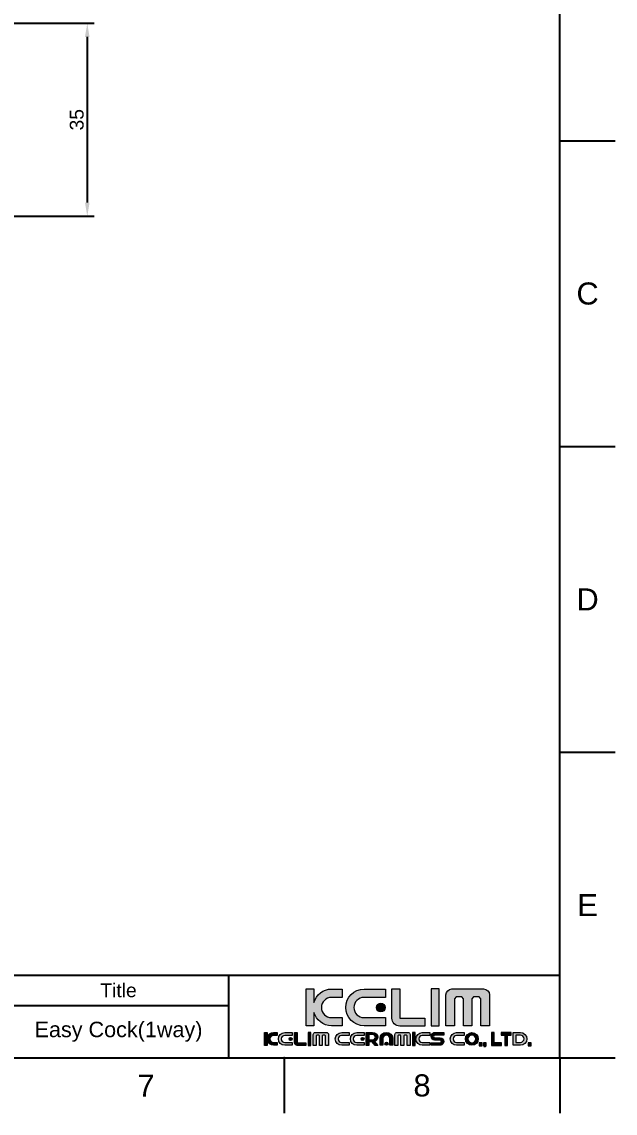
# Model space of a CAD drawing. Header units: millimetres. Extents: x 4599 to 5019, y 370 to 667.
# Drawn here: x 4911.8 to 5019.3, y 369.8 to 567.5 of the extents above; entities that cross this region are included whole.
import ezdxf

# ---------------------------------------------------------------- set-up
doc = ezdxf.new("R2010")
doc.units = ezdxf.units.MM
doc.header["$LTSCALE"] = 0.1
for name, color, linetype in [('DIM', 3, 'Continuous'), ('FORM', 7, 'Continuous'), ('TEXT', 2, 'Continuous')]:
    doc.layers.add(name, color=color, linetype=linetype)
doc.styles.get("Standard").update_dxf_attribs({"font": 'ARIAL.TTF'})
doc.dimstyles.new('ISO-25', dxfattribs={"dimtxt": 2.5, "dimasz": 2.5, "dimexe": 1.25, "dimexo": 0.625, "dimtad": 1, "dimtxsty": 'Standard', "dimcen": 2.5, "dimadec": 0, "dimazin": 0, "dimtfac": 1, "dimtmove": 0, "dimatfit": 3, "dimfxl": 1, "dimarcsym": 0})

# ---------------------------------------------------------------- blocks, each defined once
blk = doc.blocks.new('*D26')
at = {"layer": 'Defpoints', "color": 0}
for p in [(4831.71, 567.28), (4903.22, 532.28), (4923.64, 532.28)]:
    blk.add_point(p, dxfattribs=at)
at = {"layer": 'DIM', "color": 0, "lineweight": -2}
for p, q in [((4832.34, 567.28), (4924.89, 567.28)), ((4923.64, 564.78), (4923.64, 534.78)), ((4903.85, 532.28), (4924.89, 532.28))]:
    blk.add_line(p, q, dxfattribs=at)
at = {"layer": 'DIM', "color": 0}
for points in [[(4923.22, 564.78), (4924.05, 564.78), (4923.64, 567.28)], [(4923.22, 534.78), (4924.05, 534.78), (4923.64, 532.28)]]:
    blk.add_solid(points, dxfattribs=at)
at = {"layer": 'DIM', "color": 0, "insert": (4921.74, 549.78), "char_height": 2.5, "attachment_point": 5, "rotation": 90}
blk.add_mtext('35', dxfattribs=at)

msp = doc.modelspace()

# ---------------------------------------------------------------- hatches: boundary and pattern name
at = {"layer": 'TEXT'}
h = msp.add_hatch(color=2, dxfattribs=at)
h.dxf.hatch_style = 2
edge = h.paths.add_edge_path()
edge.add_spline(control_points=[(4969.824, 387.076), (4969.824, 387.076), (4967.894, 387.076), (4967.894, 387.076), (4966.88, 387.076), (4966.063, 387.894), (4966.063, 388.905), (4966.063, 389.921), (4966.88, 390.739), (4967.894, 390.739), (4967.894, 390.739), (4969.824, 390.739), (4969.824, 390.739), (4969.824, 390.739), (4969.824, 392.252), (4969.824, 392.252), (4969.824, 392.252), (4967.917, 392.252), (4967.917, 392.252), (4966.39, 392.252), (4965.11, 391.23), (4964.719, 389.83), (4964.719, 389.83), (4964.719, 392.3), (4964.719, 392.3), (4964.719, 392.3), (4963.307, 392.3), (4963.307, 392.3), (4963.307, 392.3), (4963.307, 385.562), (4963.307, 385.562), (4963.307, 385.562), (4964.719, 385.562), (4964.719, 385.562), (4964.719, 385.562), (4964.719, 388.034), (4964.719, 388.034), (4965.11, 386.636), (4966.39, 385.609), (4967.917, 385.609), (4967.917, 385.609), (4969.824, 385.609), (4969.824, 385.609), (4969.824, 385.609), (4969.824, 387.076), (4969.824, 387.076)], knot_values=[0, 0, 0, 0, 1, 1, 1, 2, 2, 2, 3, 3, 3, 4, 4, 4, 5, 5, 5, 6, 6, 6, 7, 7, 7, 8, 8, 8, 9, 9, 9, 10, 10, 10, 11, 11, 11, 12, 12, 12, 13, 13, 13, 14, 14, 14, 15, 15, 15, 15], degree=3, periodic=0)
h = msp.add_hatch(color=256, dxfattribs=at)
h.dxf.hatch_style = 2
edge = h.paths.add_edge_path()
edge.add_spline(control_points=[(4973.806, 385.609), (4973.806, 385.609), (4977.647, 385.609), (4977.647, 385.609), (4977.647, 385.609), (4977.647, 387.076), (4977.647, 387.076), (4977.647, 387.076), (4973.782, 387.076), (4973.782, 387.076), (4972.769, 387.076), (4971.952, 387.894), (4971.952, 388.905), (4971.952, 389.921), (4972.769, 390.739), (4973.782, 390.739), (4973.782, 390.739), (4977.647, 390.739), (4977.647, 390.739), (4977.647, 390.739), (4977.647, 392.252), (4977.647, 392.252), (4977.647, 392.252), (4973.806, 392.252), (4973.806, 392.252), (4971.97, 392.252), (4970.485, 390.77), (4970.485, 388.931), (4970.485, 387.097), (4971.97, 385.609), (4973.806, 385.609)], knot_values=[0, 0, 0, 0, 1, 1, 1, 2, 2, 2, 3, 3, 3, 4, 4, 4, 5, 5, 5, 6, 6, 6, 7, 7, 7, 8, 8, 8, 9, 9, 9, 10, 10, 10, 10], degree=3, periodic=0)
h = msp.add_hatch(color=2, dxfattribs=at)
h.dxf.hatch_style = 2
edge = h.paths.add_edge_path()
edge.add_spline(control_points=[(4980.251, 385.558), (4980.251, 385.558), (4984.79, 385.558), (4984.79, 385.558), (4984.79, 385.558), (4984.79, 386.971), (4984.79, 386.971), (4984.79, 386.971), (4980.261, 386.971), (4980.261, 386.971), (4980.261, 386.971), (4980.255, 386.956), (4980.255, 386.956), (4980.255, 386.956), (4980.255, 392.3), (4980.255, 392.3), (4980.255, 392.3), (4978.841, 392.3), (4978.841, 392.3), (4978.841, 392.3), (4978.841, 386.971), (4978.841, 386.971), (4978.841, 386.971), (4978.836, 386.976), (4978.836, 386.976), (4978.836, 386.191), (4979.472, 385.552), (4980.261, 385.552), (4980.261, 385.552), (4980.251, 385.558), (4980.251, 385.558)], knot_values=[0, 0, 0, 0, 1, 1, 1, 2, 2, 2, 3, 3, 3, 4, 4, 4, 5, 5, 5, 6, 6, 6, 7, 7, 7, 8, 8, 8, 9, 9, 9, 10, 10, 10, 10], degree=3, periodic=0)
h = msp.add_hatch(color=2, dxfattribs=at)
h.dxf.hatch_style = 2
h.paths.add_polyline_path([(4987.38, 392.3), (4985.967, 392.3), (4985.967, 385.562), (4987.38, 385.562)])
h = msp.add_hatch(color=2, dxfattribs=at)
h.dxf.hatch_style = 2
edge = h.paths.add_edge_path()
edge.add_spline(control_points=[(4995.454, 392.268), (4995.454, 392.268), (4989.702, 392.268), (4989.702, 392.268), (4989.11, 392.268), (4988.631, 391.792), (4988.631, 391.205), (4988.631, 391.205), (4988.631, 385.573), (4988.631, 385.573), (4988.631, 385.573), (4990.159, 385.573), (4990.159, 385.573), (4990.159, 385.573), (4990.159, 390.507), (4990.159, 390.507), (4990.159, 390.507), (4990.477, 390.828), (4990.477, 390.828), (4990.477, 390.828), (4991.502, 390.828), (4991.502, 390.828), (4991.502, 390.828), (4991.821, 390.507), (4991.821, 390.507), (4991.821, 390.507), (4991.821, 385.573), (4991.821, 385.573), (4991.821, 385.573), (4993.298, 385.573), (4993.298, 385.573), (4993.298, 385.573), (4993.298, 390.507), (4993.298, 390.507), (4993.298, 390.507), (4993.621, 390.828), (4993.621, 390.828), (4993.621, 390.828), (4994.642, 390.828), (4994.642, 390.828), (4994.642, 390.828), (4994.96, 390.507), (4994.96, 390.507), (4994.96, 390.507), (4994.96, 385.573), (4994.96, 385.573), (4994.96, 385.573), (4996.525, 385.573), (4996.525, 385.573), (4996.525, 385.573), (4996.525, 391.205), (4996.525, 391.205), (4996.525, 391.792), (4996.044, 392.268), (4995.454, 392.268)], knot_values=[0, 0, 0, 0, 1, 1, 1, 2, 2, 2, 3, 3, 3, 4, 4, 4, 5, 5, 5, 6, 6, 6, 7, 7, 7, 8, 8, 8, 9, 9, 9, 10, 10, 10, 11, 11, 11, 12, 12, 12, 13, 13, 13, 14, 14, 14, 15, 15, 15, 16, 16, 16, 17, 17, 17, 18, 18, 18, 18], degree=3, periodic=0)
h = msp.add_hatch(color=2, dxfattribs=at)
h.dxf.hatch_style = 2
edge = h.paths.add_edge_path()
edge.add_spline(control_points=[(4976.028, 388.905), (4976.028, 388.465), (4976.384, 388.102), (4976.827, 388.102), (4977.269, 388.102), (4977.628, 388.465), (4977.628, 388.905), (4977.628, 389.35), (4977.269, 389.706), (4976.827, 389.706), (4976.384, 389.706), (4976.028, 389.35), (4976.028, 388.905)], knot_values=[0, 0, 0, 0, 1, 1, 1, 2, 2, 2, 3, 3, 3, 4, 4, 4, 4], degree=3, periodic=0)
h = msp.add_hatch(color=2, dxfattribs=at)
h.dxf.hatch_style = 2
edge = h.paths.add_edge_path()
edge.add_spline(control_points=[(4956.256, 383.531), (4956.256, 383.531), (4956.256, 384.395), (4956.256, 384.395), (4956.256, 384.395), (4955.764, 384.395), (4955.764, 384.395), (4955.764, 384.395), (4955.764, 382.045), (4955.764, 382.045), (4955.764, 382.045), (4956.256, 382.045), (4956.256, 382.045), (4956.256, 382.045), (4956.256, 382.911), (4956.256, 382.911), (4956.392, 382.422), (4956.838, 382.062), (4957.372, 382.062), (4957.372, 382.062), (4958.037, 382.062), (4958.037, 382.062), (4958.037, 382.062), (4958.037, 382.573), (4958.037, 382.573), (4958.037, 382.573), (4957.364, 382.573), (4957.364, 382.573), (4957.01, 382.573), (4956.725, 382.859), (4956.725, 383.211), (4956.725, 383.566), (4957.01, 383.851), (4957.364, 383.851), (4957.364, 383.851), (4958.037, 383.851), (4958.037, 383.851), (4958.037, 383.851), (4958.037, 384.379), (4958.037, 384.379), (4958.037, 384.379), (4957.372, 384.379), (4957.372, 384.379), (4956.838, 384.379), (4956.392, 384.02), (4956.256, 383.531)], knot_values=[0, 0, 0, 0, 1, 1, 1, 2, 2, 2, 3, 3, 3, 4, 4, 4, 5, 5, 5, 6, 6, 6, 7, 7, 7, 8, 8, 8, 9, 9, 9, 10, 10, 10, 11, 11, 11, 12, 12, 12, 13, 13, 13, 14, 14, 14, 15, 15, 15, 15], degree=3, periodic=0)
h = msp.add_hatch(color=2, dxfattribs=at)
h.dxf.hatch_style = 2
edge = h.paths.add_edge_path()
edge.add_spline(control_points=[(4958.267, 383.221), (4958.267, 382.581), (4958.785, 382.062), (4959.426, 382.062), (4959.426, 382.062), (4960.765, 382.062), (4960.765, 382.062), (4960.765, 382.062), (4960.765, 382.573), (4960.765, 382.573), (4960.765, 382.573), (4959.418, 382.573), (4959.418, 382.573), (4959.064, 382.573), (4958.779, 382.859), (4958.779, 383.211), (4958.779, 383.566), (4959.064, 383.851), (4959.418, 383.851), (4959.418, 383.851), (4960.765, 383.851), (4960.765, 383.851), (4960.765, 383.851), (4960.765, 384.379), (4960.765, 384.379), (4960.765, 384.379), (4959.426, 384.379), (4959.426, 384.379), (4958.785, 384.379), (4958.267, 383.862), (4958.267, 383.221)], knot_values=[0, 0, 0, 0, 1, 1, 1, 2, 2, 2, 3, 3, 3, 4, 4, 4, 5, 5, 5, 6, 6, 6, 7, 7, 7, 8, 8, 8, 9, 9, 9, 10, 10, 10, 10], degree=3, periodic=0)
h = msp.add_hatch(color=2, dxfattribs=at)
h.dxf.hatch_style = 2
edge = h.paths.add_edge_path()
edge.add_spline(control_points=[(4961.675, 382.532), (4961.675, 382.532), (4961.675, 384.395), (4961.675, 384.395), (4961.675, 384.395), (4961.182, 384.395), (4961.182, 384.395), (4961.182, 384.395), (4961.182, 382.537), (4961.182, 382.537), (4961.182, 382.537), (4961.18, 382.539), (4961.18, 382.539), (4961.18, 382.265), (4961.402, 382.042), (4961.677, 382.042), (4961.677, 382.042), (4961.673, 382.044), (4961.673, 382.044), (4961.673, 382.044), (4963.257, 382.044), (4963.257, 382.044), (4963.257, 382.044), (4963.257, 382.537), (4963.257, 382.537), (4963.257, 382.537), (4961.677, 382.537), (4961.677, 382.537), (4961.677, 382.537), (4961.675, 382.532), (4961.675, 382.532)], knot_values=[0, 0, 0, 0, 1, 1, 1, 2, 2, 2, 3, 3, 3, 4, 4, 4, 5, 5, 5, 6, 6, 6, 7, 7, 7, 8, 8, 8, 9, 9, 9, 10, 10, 10, 10], degree=3, periodic=0)
h = msp.add_hatch(color=2, dxfattribs=at)
h.dxf.hatch_style = 2
h.paths.add_polyline_path([(4963.667, 382.045), (4964.16, 382.045), (4964.16, 384.395), (4963.667, 384.395)])
h = msp.add_hatch(color=2, dxfattribs=at)
h.dxf.hatch_style = 2
edge = h.paths.add_edge_path()
edge.add_spline(control_points=[(4966.976, 384.384), (4966.976, 384.384), (4964.97, 384.384), (4964.97, 384.384), (4964.763, 384.384), (4964.596, 384.218), (4964.596, 384.014), (4964.596, 384.014), (4964.596, 382.049), (4964.596, 382.049), (4964.596, 382.049), (4965.129, 382.049), (4965.129, 382.049), (4965.129, 382.049), (4965.129, 383.771), (4965.129, 383.771), (4965.129, 383.771), (4965.24, 383.882), (4965.24, 383.882), (4965.24, 383.882), (4965.598, 383.882), (4965.598, 383.882), (4965.598, 383.882), (4965.709, 383.771), (4965.709, 383.771), (4965.709, 383.771), (4965.709, 382.049), (4965.709, 382.049), (4965.709, 382.049), (4966.224, 382.049), (4966.224, 382.049), (4966.224, 382.049), (4966.224, 383.771), (4966.224, 383.771), (4966.224, 383.771), (4966.337, 383.882), (4966.337, 383.882), (4966.337, 383.882), (4966.692, 383.882), (4966.692, 383.882), (4966.692, 383.882), (4966.803, 383.771), (4966.803, 383.771), (4966.803, 383.771), (4966.803, 382.049), (4966.803, 382.049), (4966.803, 382.049), (4967.35, 382.049), (4967.35, 382.049), (4967.35, 382.049), (4967.35, 384.014), (4967.35, 384.014), (4967.35, 384.218), (4967.181, 384.384), (4966.976, 384.384)], knot_values=[0, 0, 0, 0, 1, 1, 1, 2, 2, 2, 3, 3, 3, 4, 4, 4, 5, 5, 5, 6, 6, 6, 7, 7, 7, 8, 8, 8, 9, 9, 9, 10, 10, 10, 11, 11, 11, 12, 12, 12, 13, 13, 13, 14, 14, 14, 15, 15, 15, 16, 16, 16, 17, 17, 17, 18, 18, 18, 18], degree=3, periodic=0)
h = msp.add_hatch(color=2, dxfattribs=at)
h.dxf.hatch_style = 2
edge = h.paths.add_edge_path()
edge.add_spline(control_points=[(4968.581, 383.221), (4968.581, 382.581), (4969.099, 382.062), (4969.74, 382.062), (4969.74, 382.062), (4971.079, 382.062), (4971.079, 382.062), (4971.079, 382.062), (4971.079, 382.573), (4971.079, 382.573), (4971.079, 382.573), (4969.731, 382.573), (4969.731, 382.573), (4969.378, 382.573), (4969.093, 382.859), (4969.093, 383.211), (4969.093, 383.566), (4969.378, 383.851), (4969.731, 383.851), (4969.731, 383.851), (4971.079, 383.851), (4971.079, 383.851), (4971.079, 383.851), (4971.079, 384.379), (4971.079, 384.379), (4971.079, 384.379), (4969.74, 384.379), (4969.74, 384.379), (4969.099, 384.379), (4968.581, 383.862), (4968.581, 383.221)], knot_values=[0, 0, 0, 0, 1, 1, 1, 2, 2, 2, 3, 3, 3, 4, 4, 4, 5, 5, 5, 6, 6, 6, 7, 7, 7, 8, 8, 8, 9, 9, 9, 10, 10, 10, 10], degree=3, periodic=0)
h = msp.add_hatch(color=2, dxfattribs=at)
h.dxf.hatch_style = 2
edge = h.paths.add_edge_path()
edge.add_spline(control_points=[(4971.31, 383.221), (4971.31, 382.581), (4971.827, 382.062), (4972.468, 382.062), (4972.468, 382.062), (4973.807, 382.062), (4973.807, 382.062), (4973.807, 382.062), (4973.807, 382.573), (4973.807, 382.573), (4973.807, 382.573), (4972.459, 382.573), (4972.459, 382.573), (4972.106, 382.573), (4971.821, 382.859), (4971.821, 383.211), (4971.821, 383.566), (4972.106, 383.851), (4972.459, 383.851), (4972.459, 383.851), (4973.807, 383.851), (4973.807, 383.851), (4973.807, 383.851), (4973.807, 384.379), (4973.807, 384.379), (4973.807, 384.379), (4972.468, 384.379), (4972.468, 384.379), (4971.827, 384.379), (4971.31, 383.862), (4971.31, 383.221)], knot_values=[0, 0, 0, 0, 1, 1, 1, 2, 2, 2, 3, 3, 3, 4, 4, 4, 5, 5, 5, 6, 6, 6, 7, 7, 7, 8, 8, 8, 9, 9, 9, 10, 10, 10, 10], degree=3, periodic=0)
h = msp.add_hatch(color=2, dxfattribs=at)
h.dxf.hatch_style = 2
edge = h.paths.add_edge_path()
edge.add_spline(control_points=[(4976.296, 383.53), (4976.296, 384.007), (4975.858, 384.395), (4975.317, 384.395), (4975.317, 384.395), (4974.678, 384.395), (4974.678, 384.395), (4974.678, 384.395), (4974.185, 384.395), (4974.185, 384.395), (4974.185, 384.395), (4974.185, 384.013), (4974.185, 384.013), (4974.185, 384.013), (4974.185, 383.058), (4974.185, 383.058), (4974.185, 383.058), (4974.185, 382.664), (4974.185, 382.664), (4974.185, 382.664), (4974.185, 382.045), (4974.185, 382.045), (4974.185, 382.045), (4974.678, 382.045), (4974.678, 382.045), (4974.678, 382.045), (4974.678, 382.664), (4974.678, 382.664), (4974.678, 382.664), (4975.278, 382.664), (4975.278, 382.664), (4975.278, 382.664), (4975.802, 382.045), (4975.802, 382.045), (4975.802, 382.045), (4976.295, 382.045), (4976.295, 382.045), (4976.295, 382.045), (4975.709, 382.736), (4975.709, 382.736), (4976.055, 382.87), (4976.296, 383.174), (4976.296, 383.53)], knot_values=[0, 0, 0, 0, 1, 1, 1, 2, 2, 2, 3, 3, 3, 4, 4, 4, 5, 5, 5, 6, 6, 6, 7, 7, 7, 8, 8, 8, 9, 9, 9, 10, 10, 10, 11, 11, 11, 12, 12, 12, 13, 13, 13, 14, 14, 14, 14], degree=3, periodic=0)
edge = h.paths.add_edge_path()
edge.add_spline(control_points=[(4975.325, 383.058), (4975.325, 383.058), (4974.678, 383.058), (4974.678, 383.058), (4974.678, 383.058), (4974.678, 384.013), (4974.678, 384.013), (4974.678, 384.013), (4975.325, 384.013), (4975.325, 384.013), (4975.623, 384.013), (4975.864, 383.8), (4975.864, 383.536), (4975.864, 383.272), (4975.623, 383.058), (4975.325, 383.058)], knot_values=[0, 0, 0, 0, 1, 1, 1, 2, 2, 2, 3, 3, 3, 4, 4, 4, 5, 5, 5, 5], degree=3, periodic=0)
h = msp.add_hatch(color=2, dxfattribs=at)
h.dxf.hatch_style = 2
edge = h.paths.add_edge_path()
edge.add_spline(control_points=[(4977.851, 384.379), (4977.212, 384.379), (4976.693, 383.899), (4976.693, 383.305), (4976.693, 383.305), (4976.693, 382.062), (4976.693, 382.062), (4976.693, 382.062), (4977.204, 382.062), (4977.204, 382.062), (4977.204, 382.062), (4977.204, 383.312), (4977.204, 383.312), (4977.204, 383.639), (4977.49, 383.904), (4977.842, 383.904), (4978.197, 383.904), (4978.482, 383.64), (4978.482, 383.312), (4978.482, 383.312), (4978.482, 382.062), (4978.482, 382.062), (4978.482, 382.062), (4979.01, 382.062), (4979.01, 382.062), (4979.01, 382.062), (4979.01, 383.305), (4979.01, 383.305), (4979.01, 383.899), (4978.493, 384.379), (4977.851, 384.379)], knot_values=[0, 0, 0, 0, 1, 1, 1, 2, 2, 2, 3, 3, 3, 4, 4, 4, 5, 5, 5, 6, 6, 6, 7, 7, 7, 8, 8, 8, 9, 9, 9, 10, 10, 10, 10], degree=3, periodic=0)
h = msp.add_hatch(color=2, dxfattribs=at)
h.dxf.hatch_style = 2
edge = h.paths.add_edge_path()
edge.add_spline(control_points=[(4981.75, 384.384), (4981.75, 384.384), (4979.744, 384.384), (4979.744, 384.384), (4979.538, 384.384), (4979.371, 384.218), (4979.371, 384.014), (4979.371, 384.014), (4979.371, 382.049), (4979.371, 382.049), (4979.371, 382.049), (4979.904, 382.049), (4979.904, 382.049), (4979.904, 382.049), (4979.904, 383.771), (4979.904, 383.771), (4979.904, 383.771), (4980.015, 383.882), (4980.015, 383.882), (4980.015, 383.882), (4980.372, 383.882), (4980.372, 383.882), (4980.372, 383.882), (4980.484, 383.771), (4980.484, 383.771), (4980.484, 383.771), (4980.484, 382.049), (4980.484, 382.049), (4980.484, 382.049), (4980.999, 382.049), (4980.999, 382.049), (4980.999, 382.049), (4980.999, 383.771), (4980.999, 383.771), (4980.999, 383.771), (4981.111, 383.882), (4981.111, 383.882), (4981.111, 383.882), (4981.467, 383.882), (4981.467, 383.882), (4981.467, 383.882), (4981.578, 383.771), (4981.578, 383.771), (4981.578, 383.771), (4981.578, 382.049), (4981.578, 382.049), (4981.578, 382.049), (4982.124, 382.049), (4982.124, 382.049), (4982.124, 382.049), (4982.124, 384.014), (4982.124, 384.014), (4982.124, 384.218), (4981.956, 384.384), (4981.75, 384.384)], knot_values=[0, 0, 0, 0, 1, 1, 1, 2, 2, 2, 3, 3, 3, 4, 4, 4, 5, 5, 5, 6, 6, 6, 7, 7, 7, 8, 8, 8, 9, 9, 9, 10, 10, 10, 11, 11, 11, 12, 12, 12, 13, 13, 13, 14, 14, 14, 15, 15, 15, 16, 16, 16, 17, 17, 17, 18, 18, 18, 18], degree=3, periodic=0)
h = msp.add_hatch(color=2, dxfattribs=at)
h.dxf.hatch_style = 2
h.paths.add_polyline_path([(4982.555, 382.045), (4983.048, 382.045), (4983.048, 384.395), (4982.555, 384.395)])
h = msp.add_hatch(color=2, dxfattribs=at)
h.dxf.hatch_style = 2
edge = h.paths.add_edge_path()
edge.add_spline(control_points=[(4983.192, 383.221), (4983.192, 382.581), (4983.71, 382.062), (4984.351, 382.062), (4984.351, 382.062), (4985.69, 382.062), (4985.69, 382.062), (4985.69, 382.062), (4985.69, 382.573), (4985.69, 382.573), (4985.69, 382.573), (4984.342, 382.573), (4984.342, 382.573), (4983.989, 382.573), (4983.704, 382.859), (4983.704, 383.211), (4983.704, 383.566), (4983.989, 383.851), (4984.342, 383.851), (4984.342, 383.851), (4985.69, 383.851), (4985.69, 383.851), (4985.69, 383.851), (4985.69, 384.379), (4985.69, 384.379), (4985.69, 384.379), (4984.351, 384.379), (4984.351, 384.379), (4983.71, 384.379), (4983.192, 383.862), (4983.192, 383.221)], knot_values=[0, 0, 0, 0, 1, 1, 1, 2, 2, 2, 3, 3, 3, 4, 4, 4, 5, 5, 5, 6, 6, 6, 7, 7, 7, 8, 8, 8, 9, 9, 9, 10, 10, 10, 10], degree=3, periodic=0)
h = msp.add_hatch(color=2, dxfattribs=at)
h.dxf.hatch_style = 2
edge = h.paths.add_edge_path()
edge.add_spline(control_points=[(4985.938, 383.663), (4985.938, 382.946), (4986.668, 383.007), (4986.668, 383.007), (4986.668, 383.007), (4986.686, 383.007), (4986.686, 383.007), (4986.686, 383.007), (4987.472, 383.007), (4987.472, 383.007), (4987.472, 383.007), (4987.614, 383.007), (4987.614, 383.007), (4987.614, 383.007), (4987.804, 382.976), (4987.804, 382.792), (4987.804, 382.608), (4987.68, 382.537), (4987.613, 382.537), (4987.613, 382.537), (4985.938, 382.537), (4985.938, 382.537), (4985.938, 382.537), (4985.938, 382.063), (4985.938, 382.063), (4985.938, 382.063), (4987.602, 382.063), (4987.602, 382.063), (4987.602, 382.063), (4988.221, 382.062), (4988.221, 382.779), (4988.221, 383.497), (4987.491, 383.436), (4987.491, 383.436), (4987.491, 383.436), (4987.472, 383.436), (4987.472, 383.436), (4987.472, 383.436), (4986.686, 383.436), (4986.686, 383.436), (4986.686, 383.436), (4986.545, 383.436), (4986.545, 383.436), (4986.545, 383.436), (4986.354, 383.466), (4986.354, 383.65), (4986.354, 383.834), (4986.478, 383.904), (4986.545, 383.904), (4986.545, 383.904), (4988.221, 383.904), (4988.221, 383.904), (4988.221, 383.904), (4988.221, 384.379), (4988.221, 384.379), (4988.221, 384.379), (4986.556, 384.379), (4986.556, 384.379), (4986.556, 384.379), (4985.938, 384.38), (4985.938, 383.663)], knot_values=[0, 0, 0, 0, 1, 1, 1, 2, 2, 2, 3, 3, 3, 4, 4, 4, 5, 5, 5, 6, 6, 6, 7, 7, 7, 8, 8, 8, 9, 9, 9, 10, 10, 10, 11, 11, 11, 12, 12, 12, 13, 13, 13, 14, 14, 14, 15, 15, 15, 16, 16, 16, 17, 17, 17, 18, 18, 18, 19, 19, 19, 20, 20, 20, 20], degree=3, periodic=0)
h = msp.add_hatch(color=2, dxfattribs=at)
h.dxf.hatch_style = 2
edge = h.paths.add_edge_path()
edge.add_spline(control_points=[(4989.413, 383.221), (4989.413, 382.581), (4989.931, 382.062), (4990.571, 382.062), (4990.571, 382.062), (4991.911, 382.062), (4991.911, 382.062), (4991.911, 382.062), (4991.911, 382.573), (4991.911, 382.573), (4991.911, 382.573), (4990.563, 382.573), (4990.563, 382.573), (4990.21, 382.573), (4989.924, 382.859), (4989.924, 383.211), (4989.924, 383.566), (4990.21, 383.851), (4990.563, 383.851), (4990.563, 383.851), (4991.911, 383.851), (4991.911, 383.851), (4991.911, 383.851), (4991.911, 384.379), (4991.911, 384.379), (4991.911, 384.379), (4990.571, 384.379), (4990.571, 384.379), (4989.931, 384.379), (4989.413, 383.862), (4989.413, 383.221)], knot_values=[0, 0, 0, 0, 1, 1, 1, 2, 2, 2, 3, 3, 3, 4, 4, 4, 5, 5, 5, 6, 6, 6, 7, 7, 7, 8, 8, 8, 9, 9, 9, 10, 10, 10, 10], degree=3, periodic=0)
h = msp.add_hatch(color=2, dxfattribs=at)
h.dxf.hatch_style = 2
edge = h.paths.add_edge_path()
edge.add_spline(control_points=[(4993.325, 384.379), (4992.685, 384.379), (4992.166, 383.861), (4992.166, 383.221), (4992.166, 382.581), (4992.685, 382.063), (4993.325, 382.063), (4993.964, 382.063), (4994.483, 382.581), (4994.483, 383.221), (4994.483, 383.861), (4993.964, 384.379), (4993.325, 384.379)], knot_values=[0, 0, 0, 0, 1, 1, 1, 2, 2, 2, 3, 3, 3, 4, 4, 4, 4], degree=3, periodic=0)
edge = h.paths.add_edge_path()
edge.add_spline(control_points=[(4993.325, 382.513), (4992.934, 382.513), (4992.617, 382.83), (4992.617, 383.221), (4992.617, 383.613), (4992.934, 383.929), (4993.325, 383.929), (4993.716, 383.929), (4994.033, 383.613), (4994.033, 383.221), (4994.033, 382.83), (4993.716, 382.513), (4993.325, 382.513)], knot_values=[0, 0, 0, 0, 1, 1, 1, 2, 2, 2, 3, 3, 3, 4, 4, 4, 4], degree=3, periodic=0)
h = msp.add_hatch(color=2, dxfattribs=at)
h.dxf.hatch_style = 2
h.paths.add_polyline_path([(4997.372, 384.395), (4996.879, 384.395), (4996.879, 382.538), (4996.879, 382.045), (4997.372, 382.045), (4998.697, 382.045), (4998.697, 382.538), (4997.372, 382.538)])
h = msp.add_hatch(color=2, dxfattribs=at)
h.dxf.hatch_style = 2
h.paths.add_polyline_path([(4999.318, 384.395), (4998.656, 384.395), (4998.656, 383.902), (4999.318, 383.902), (4999.318, 382.045), (4999.811, 382.045), (4999.811, 383.902), (5000.474, 383.902), (5000.474, 384.395), (4999.811, 384.395)])
h = msp.add_hatch(color=2, dxfattribs=at)
h.dxf.hatch_style = 2
edge = h.paths.add_edge_path()
edge.add_spline(control_points=[(5002.13, 384.387), (5002.13, 384.387), (5000.79, 384.387), (5000.79, 384.387), (5000.79, 384.387), (5000.79, 382.07), (5000.79, 382.07), (5000.79, 382.07), (5002.13, 382.07), (5002.13, 382.07), (5002.77, 382.07), (5003.288, 382.588), (5003.288, 383.229), (5003.288, 383.868), (5002.77, 384.387), (5002.13, 384.387)], knot_values=[0, 0, 0, 0, 1, 1, 1, 2, 2, 2, 3, 3, 3, 4, 4, 4, 5, 5, 5, 5], degree=3, periodic=0)
edge = h.paths.add_edge_path()
edge.add_spline(control_points=[(5002.138, 382.599), (5002.138, 382.599), (5001.283, 382.599), (5001.283, 382.599), (5001.283, 382.599), (5001.283, 383.875), (5001.283, 383.875), (5001.283, 383.875), (5002.138, 383.875), (5002.138, 383.875), (5002.492, 383.875), (5002.776, 383.591), (5002.776, 383.238), (5002.776, 382.884), (5002.492, 382.599), (5002.138, 382.599)], knot_values=[0, 0, 0, 0, 1, 1, 1, 2, 2, 2, 3, 3, 3, 4, 4, 4, 5, 5, 5, 5], degree=3, periodic=0)
h = msp.add_hatch(color=2, dxfattribs=at)
h.dxf.hatch_style = 2
edge = h.paths.add_edge_path()
edge.add_spline(control_points=[(4960.201, 383.211), (4960.201, 383.058), (4960.325, 382.932), (4960.479, 382.932), (4960.634, 382.932), (4960.759, 383.058), (4960.759, 383.211), (4960.759, 383.366), (4960.634, 383.491), (4960.479, 383.491), (4960.325, 383.491), (4960.201, 383.366), (4960.201, 383.211)], knot_values=[0, 0, 0, 0, 1, 1, 1, 2, 2, 2, 3, 3, 3, 4, 4, 4, 4], degree=3, periodic=0)
h = msp.add_hatch(color=2, dxfattribs=at)
h.dxf.hatch_style = 2
edge = h.paths.add_edge_path()
edge.add_spline(control_points=[(4973.243, 383.211), (4973.243, 383.058), (4973.367, 382.932), (4973.521, 382.932), (4973.675, 382.932), (4973.801, 383.058), (4973.801, 383.211), (4973.801, 383.366), (4973.675, 383.491), (4973.521, 383.491), (4973.367, 383.491), (4973.243, 383.366), (4973.243, 383.211)], knot_values=[0, 0, 0, 0, 1, 1, 1, 2, 2, 2, 3, 3, 3, 4, 4, 4, 4], degree=3, periodic=0)
h = msp.add_hatch(color=2, dxfattribs=at)
h.dxf.hatch_style = 2
edge = h.paths.add_edge_path()
edge.add_spline(control_points=[(4977.86, 382.638), (4977.705, 382.638), (4977.581, 382.514), (4977.581, 382.359), (4977.581, 382.206), (4977.705, 382.079), (4977.86, 382.079), (4978.014, 382.079), (4978.139, 382.206), (4978.139, 382.359), (4978.139, 382.514), (4978.014, 382.638), (4977.86, 382.638)], knot_values=[0, 0, 0, 0, 1, 1, 1, 2, 2, 2, 3, 3, 3, 4, 4, 4, 4], degree=3, periodic=0)
h = msp.add_hatch(color=2, dxfattribs=at)
h.dxf.hatch_style = 2
h.paths.add_polyline_path([(4994.675, 381.972), (4995.187, 381.972), (4995.187, 382.484), (4994.675, 382.484)])
h = msp.add_hatch(color=2, dxfattribs=at)
h.dxf.hatch_style = 2
h.paths.add_polyline_path([(4995.422, 381.972), (4995.627, 381.972), (4995.483, 381.849), (4995.79, 381.849), (4995.934, 381.972), (4995.934, 382.484), (4995.422, 382.484)])
h = msp.add_hatch(color=2, dxfattribs=at)
h.dxf.hatch_style = 2
h.paths.add_polyline_path([(5003.556, 381.972), (5004.068, 381.972), (5004.068, 382.484), (5003.556, 382.484)])

# ---------------------------------------------------------------- linework, layer by layer
for p, q in [((5009.294, 379.764), (5009.294, 656.764)), ((5009.294, 545.964), (5019.294, 545.964)), ((5009.294, 490.564), (5019.294, 490.564)), ((5009.294, 435.164), (5019.294, 435.164)), ((4609.294, 379.764), (5009.294, 379.764)), ((4959.294, 379.764), (4959.294, 369.764)), ((5009.294, 379.764), (5019.294, 379.764)), ((5009.294, 379.764), (5009.294, 369.764))]:
    msp.add_line(p, q)
msp.add_point((4959.294, 379.764))
at = {"layer": 'FORM'}
for p, q in [((4722.294, 394.764), (5009.294, 394.764)), ((4949.294, 379.764), (4949.294, 394.764)), ((4769.294, 389.264), (4949.294, 389.264))]:
    msp.add_line(p, q, dxfattribs=at)
at = {"layer": 'TEXT', "lineweight": 0}
for points in [[(4987.38, 392.3), (4985.967, 392.3), (4985.967, 385.562), (4987.38, 385.562), (4987.38, 392.3)], [(4963.667, 382.045), (4964.16, 382.045), (4964.16, 384.395), (4963.667, 384.395), (4963.667, 382.045)], [(4982.555, 382.045), (4983.048, 382.045), (4983.048, 384.395), (4982.555, 384.395), (4982.555, 382.045)], [(4997.372, 384.395), (4996.879, 384.395), (4996.879, 382.538), (4996.879, 382.045), (4997.372, 382.045), (4998.697, 382.045), (4998.697, 382.538), (4997.372, 382.538), (4997.372, 384.395)], [(4999.318, 384.395), (4998.656, 384.395), (4998.656, 383.902), (4999.318, 383.902), (4999.318, 382.045), (4999.811, 382.045), (4999.811, 383.902), (5000.474, 383.902), (5000.474, 384.395), (4999.811, 384.395), (4999.318, 384.395)], [(4994.675, 381.972), (4995.187, 381.972), (4995.187, 382.484), (4994.675, 382.484), (4994.675, 381.972)], [(4995.422, 381.972), (4995.627, 381.972), (4995.483, 381.849), (4995.79, 381.849), (4995.934, 381.972), (4995.934, 382.484), (4995.422, 382.484), (4995.422, 381.972)], [(5003.556, 381.972), (5004.068, 381.972), (5004.068, 382.484), (5003.556, 382.484), (5003.556, 381.972)]]:
    msp.add_lwpolyline(points, dxfattribs=at)
for points, knots in [([(4969.824, 387.076), (4969.824, 387.076), (4967.894, 387.076), (4967.894, 387.076), (4966.88, 387.076), (4966.063, 387.894), (4966.063, 388.905), (4966.063, 389.921), (4966.88, 390.739), (4967.894, 390.739), (4967.894, 390.739), (4969.824, 390.739), (4969.824, 390.739), (4969.824, 390.739), (4969.824, 392.252), (4969.824, 392.252), (4969.824, 392.252), (4967.917, 392.252), (4967.917, 392.252), (4966.39, 392.252), (4965.11, 391.23), (4964.719, 389.83), (4964.719, 389.83), (4964.719, 392.3), (4964.719, 392.3), (4964.719, 392.3), (4963.307, 392.3), (4963.307, 392.3), (4963.307, 392.3), (4963.307, 385.562), (4963.307, 385.562), (4963.307, 385.562), (4964.719, 385.562), (4964.719, 385.562), (4964.719, 385.562), (4964.719, 388.034), (4964.719, 388.034), (4965.11, 386.636), (4966.39, 385.609), (4967.917, 385.609), (4967.917, 385.609), (4969.824, 385.609), (4969.824, 385.609), (4969.824, 385.609), (4969.824, 387.076), (4969.824, 387.076)], [0, 0, 0, 0, 1, 1, 1, 2, 2, 2, 3, 3, 3, 4, 4, 4, 5, 5, 5, 6, 6, 6, 7, 7, 7, 8, 8, 8, 9, 9, 9, 10, 10, 10, 11, 11, 11, 12, 12, 12, 13, 13, 13, 14, 14, 14, 15, 15, 15, 15]), ([(4973.806, 385.609), (4973.806, 385.609), (4977.647, 385.609), (4977.647, 385.609), (4977.647, 385.609), (4977.647, 387.076), (4977.647, 387.076), (4977.647, 387.076), (4973.782, 387.076), (4973.782, 387.076), (4972.769, 387.076), (4971.952, 387.894), (4971.952, 388.905), (4971.952, 389.921), (4972.769, 390.739), (4973.782, 390.739), (4973.782, 390.739), (4977.647, 390.739), (4977.647, 390.739), (4977.647, 390.739), (4977.647, 392.252), (4977.647, 392.252), (4977.647, 392.252), (4973.806, 392.252), (4973.806, 392.252), (4971.97, 392.252), (4970.485, 390.77), (4970.485, 388.931), (4970.485, 387.097), (4971.97, 385.609), (4973.806, 385.609)], [0, 0, 0, 0, 1, 1, 1, 2, 2, 2, 3, 3, 3, 4, 4, 4, 5, 5, 5, 6, 6, 6, 7, 7, 7, 8, 8, 8, 9, 9, 9, 10, 10, 10, 10]), ([(4980.251, 385.558), (4980.251, 385.558), (4984.79, 385.558), (4984.79, 385.558), (4984.79, 385.558), (4984.79, 386.971), (4984.79, 386.971), (4984.79, 386.971), (4980.261, 386.971), (4980.261, 386.971), (4980.261, 386.971), (4980.255, 386.956), (4980.255, 386.956), (4980.255, 386.956), (4980.255, 392.3), (4980.255, 392.3), (4980.255, 392.3), (4978.841, 392.3), (4978.841, 392.3), (4978.841, 392.3), (4978.841, 386.971), (4978.841, 386.971), (4978.841, 386.971), (4978.836, 386.976), (4978.836, 386.976), (4978.836, 386.191), (4979.472, 385.552), (4980.261, 385.552), (4980.261, 385.552), (4980.251, 385.558), (4980.251, 385.558)], [0, 0, 0, 0, 1, 1, 1, 2, 2, 2, 3, 3, 3, 4, 4, 4, 5, 5, 5, 6, 6, 6, 7, 7, 7, 8, 8, 8, 9, 9, 9, 10, 10, 10, 10]), ([(4995.454, 392.268), (4995.454, 392.268), (4989.702, 392.268), (4989.702, 392.268), (4989.11, 392.268), (4988.631, 391.792), (4988.631, 391.205), (4988.631, 391.205), (4988.631, 385.573), (4988.631, 385.573), (4988.631, 385.573), (4990.159, 385.573), (4990.159, 385.573), (4990.159, 385.573), (4990.159, 390.507), (4990.159, 390.507), (4990.159, 390.507), (4990.477, 390.828), (4990.477, 390.828), (4990.477, 390.828), (4991.502, 390.828), (4991.502, 390.828), (4991.502, 390.828), (4991.821, 390.507), (4991.821, 390.507), (4991.821, 390.507), (4991.821, 385.573), (4991.821, 385.573), (4991.821, 385.573), (4993.298, 385.573), (4993.298, 385.573), (4993.298, 385.573), (4993.298, 390.507), (4993.298, 390.507), (4993.298, 390.507), (4993.621, 390.828), (4993.621, 390.828), (4993.621, 390.828), (4994.642, 390.828), (4994.642, 390.828), (4994.642, 390.828), (4994.96, 390.507), (4994.96, 390.507), (4994.96, 390.507), (4994.96, 385.573), (4994.96, 385.573), (4994.96, 385.573), (4996.525, 385.573), (4996.525, 385.573), (4996.525, 385.573), (4996.525, 391.205), (4996.525, 391.205), (4996.525, 391.792), (4996.044, 392.268), (4995.454, 392.268)], [0, 0, 0, 0, 1, 1, 1, 2, 2, 2, 3, 3, 3, 4, 4, 4, 5, 5, 5, 6, 6, 6, 7, 7, 7, 8, 8, 8, 9, 9, 9, 10, 10, 10, 11, 11, 11, 12, 12, 12, 13, 13, 13, 14, 14, 14, 15, 15, 15, 16, 16, 16, 17, 17, 17, 18, 18, 18, 18]), ([(4976.028, 388.905), (4976.028, 388.465), (4976.384, 388.102), (4976.827, 388.102), (4977.269, 388.102), (4977.628, 388.465), (4977.628, 388.905), (4977.628, 389.35), (4977.269, 389.706), (4976.827, 389.706), (4976.384, 389.706), (4976.028, 389.35), (4976.028, 388.905)], [0, 0, 0, 0, 1, 1, 1, 2, 2, 2, 3, 3, 3, 4, 4, 4, 4]), ([(4956.256, 383.531), (4956.256, 383.531), (4956.256, 384.395), (4956.256, 384.395), (4956.256, 384.395), (4955.764, 384.395), (4955.764, 384.395), (4955.764, 384.395), (4955.764, 382.045), (4955.764, 382.045), (4955.764, 382.045), (4956.256, 382.045), (4956.256, 382.045), (4956.256, 382.045), (4956.256, 382.911), (4956.256, 382.911), (4956.392, 382.422), (4956.838, 382.062), (4957.372, 382.062), (4957.372, 382.062), (4958.037, 382.062), (4958.037, 382.062), (4958.037, 382.062), (4958.037, 382.573), (4958.037, 382.573), (4958.037, 382.573), (4957.364, 382.573), (4957.364, 382.573), (4957.01, 382.573), (4956.725, 382.859), (4956.725, 383.211), (4956.725, 383.566), (4957.01, 383.851), (4957.364, 383.851), (4957.364, 383.851), (4958.037, 383.851), (4958.037, 383.851), (4958.037, 383.851), (4958.037, 384.379), (4958.037, 384.379), (4958.037, 384.379), (4957.372, 384.379), (4957.372, 384.379), (4956.838, 384.379), (4956.392, 384.02), (4956.256, 383.531)], [0, 0, 0, 0, 1, 1, 1, 2, 2, 2, 3, 3, 3, 4, 4, 4, 5, 5, 5, 6, 6, 6, 7, 7, 7, 8, 8, 8, 9, 9, 9, 10, 10, 10, 11, 11, 11, 12, 12, 12, 13, 13, 13, 14, 14, 14, 15, 15, 15, 15]), ([(4958.267, 383.221), (4958.267, 382.581), (4958.785, 382.062), (4959.426, 382.062), (4959.426, 382.062), (4960.765, 382.062), (4960.765, 382.062), (4960.765, 382.062), (4960.765, 382.573), (4960.765, 382.573), (4960.765, 382.573), (4959.418, 382.573), (4959.418, 382.573), (4959.064, 382.573), (4958.779, 382.859), (4958.779, 383.211), (4958.779, 383.566), (4959.064, 383.851), (4959.418, 383.851), (4959.418, 383.851), (4960.765, 383.851), (4960.765, 383.851), (4960.765, 383.851), (4960.765, 384.379), (4960.765, 384.379), (4960.765, 384.379), (4959.426, 384.379), (4959.426, 384.379), (4958.785, 384.379), (4958.267, 383.862), (4958.267, 383.221)], [0, 0, 0, 0, 1, 1, 1, 2, 2, 2, 3, 3, 3, 4, 4, 4, 5, 5, 5, 6, 6, 6, 7, 7, 7, 8, 8, 8, 9, 9, 9, 10, 10, 10, 10]), ([(4961.675, 382.532), (4961.675, 382.532), (4961.675, 384.395), (4961.675, 384.395), (4961.675, 384.395), (4961.182, 384.395), (4961.182, 384.395), (4961.182, 384.395), (4961.182, 382.537), (4961.182, 382.537), (4961.182, 382.537), (4961.18, 382.539), (4961.18, 382.539), (4961.18, 382.265), (4961.402, 382.042), (4961.677, 382.042), (4961.677, 382.042), (4961.673, 382.044), (4961.673, 382.044), (4961.673, 382.044), (4963.257, 382.044), (4963.257, 382.044), (4963.257, 382.044), (4963.257, 382.537), (4963.257, 382.537), (4963.257, 382.537), (4961.677, 382.537), (4961.677, 382.537), (4961.677, 382.537), (4961.675, 382.532), (4961.675, 382.532)], [0, 0, 0, 0, 1, 1, 1, 2, 2, 2, 3, 3, 3, 4, 4, 4, 5, 5, 5, 6, 6, 6, 7, 7, 7, 8, 8, 8, 9, 9, 9, 10, 10, 10, 10]), ([(4966.976, 384.384), (4966.976, 384.384), (4964.97, 384.384), (4964.97, 384.384), (4964.763, 384.384), (4964.596, 384.218), (4964.596, 384.014), (4964.596, 384.014), (4964.596, 382.049), (4964.596, 382.049), (4964.596, 382.049), (4965.129, 382.049), (4965.129, 382.049), (4965.129, 382.049), (4965.129, 383.771), (4965.129, 383.771), (4965.129, 383.771), (4965.24, 383.882), (4965.24, 383.882), (4965.24, 383.882), (4965.598, 383.882), (4965.598, 383.882), (4965.598, 383.882), (4965.709, 383.771), (4965.709, 383.771), (4965.709, 383.771), (4965.709, 382.049), (4965.709, 382.049), (4965.709, 382.049), (4966.224, 382.049), (4966.224, 382.049), (4966.224, 382.049), (4966.224, 383.771), (4966.224, 383.771), (4966.224, 383.771), (4966.337, 383.882), (4966.337, 383.882), (4966.337, 383.882), (4966.692, 383.882), (4966.692, 383.882), (4966.692, 383.882), (4966.803, 383.771), (4966.803, 383.771), (4966.803, 383.771), (4966.803, 382.049), (4966.803, 382.049), (4966.803, 382.049), (4967.35, 382.049), (4967.35, 382.049), (4967.35, 382.049), (4967.35, 384.014), (4967.35, 384.014), (4967.35, 384.218), (4967.181, 384.384), (4966.976, 384.384)], [0, 0, 0, 0, 1, 1, 1, 2, 2, 2, 3, 3, 3, 4, 4, 4, 5, 5, 5, 6, 6, 6, 7, 7, 7, 8, 8, 8, 9, 9, 9, 10, 10, 10, 11, 11, 11, 12, 12, 12, 13, 13, 13, 14, 14, 14, 15, 15, 15, 16, 16, 16, 17, 17, 17, 18, 18, 18, 18]), ([(4968.581, 383.221), (4968.581, 382.581), (4969.099, 382.062), (4969.74, 382.062), (4969.74, 382.062), (4971.079, 382.062), (4971.079, 382.062), (4971.079, 382.062), (4971.079, 382.573), (4971.079, 382.573), (4971.079, 382.573), (4969.731, 382.573), (4969.731, 382.573), (4969.378, 382.573), (4969.093, 382.859), (4969.093, 383.211), (4969.093, 383.566), (4969.378, 383.851), (4969.731, 383.851), (4969.731, 383.851), (4971.079, 383.851), (4971.079, 383.851), (4971.079, 383.851), (4971.079, 384.379), (4971.079, 384.379), (4971.079, 384.379), (4969.74, 384.379), (4969.74, 384.379), (4969.099, 384.379), (4968.581, 383.862), (4968.581, 383.221)], [0, 0, 0, 0, 1, 1, 1, 2, 2, 2, 3, 3, 3, 4, 4, 4, 5, 5, 5, 6, 6, 6, 7, 7, 7, 8, 8, 8, 9, 9, 9, 10, 10, 10, 10]), ([(4971.31, 383.221), (4971.31, 382.581), (4971.827, 382.062), (4972.468, 382.062), (4972.468, 382.062), (4973.807, 382.062), (4973.807, 382.062), (4973.807, 382.062), (4973.807, 382.573), (4973.807, 382.573), (4973.807, 382.573), (4972.459, 382.573), (4972.459, 382.573), (4972.106, 382.573), (4971.821, 382.859), (4971.821, 383.211), (4971.821, 383.566), (4972.106, 383.851), (4972.459, 383.851), (4972.459, 383.851), (4973.807, 383.851), (4973.807, 383.851), (4973.807, 383.851), (4973.807, 384.379), (4973.807, 384.379), (4973.807, 384.379), (4972.468, 384.379), (4972.468, 384.379), (4971.827, 384.379), (4971.31, 383.862), (4971.31, 383.221)], [0, 0, 0, 0, 1, 1, 1, 2, 2, 2, 3, 3, 3, 4, 4, 4, 5, 5, 5, 6, 6, 6, 7, 7, 7, 8, 8, 8, 9, 9, 9, 10, 10, 10, 10]), ([(4976.296, 383.53), (4976.296, 384.007), (4975.858, 384.395), (4975.317, 384.395), (4975.317, 384.395), (4974.678, 384.395), (4974.678, 384.395), (4974.678, 384.395), (4974.185, 384.395), (4974.185, 384.395), (4974.185, 384.395), (4974.185, 384.013), (4974.185, 384.013), (4974.185, 384.013), (4974.185, 383.058), (4974.185, 383.058), (4974.185, 383.058), (4974.185, 382.664), (4974.185, 382.664), (4974.185, 382.664), (4974.185, 382.045), (4974.185, 382.045), (4974.185, 382.045), (4974.678, 382.045), (4974.678, 382.045), (4974.678, 382.045), (4974.678, 382.664), (4974.678, 382.664), (4974.678, 382.664), (4975.278, 382.664), (4975.278, 382.664), (4975.278, 382.664), (4975.802, 382.045), (4975.802, 382.045), (4975.802, 382.045), (4976.295, 382.045), (4976.295, 382.045), (4976.295, 382.045), (4975.709, 382.736), (4975.709, 382.736), (4976.055, 382.87), (4976.296, 383.174), (4976.296, 383.53)], [0, 0, 0, 0, 1, 1, 1, 2, 2, 2, 3, 3, 3, 4, 4, 4, 5, 5, 5, 6, 6, 6, 7, 7, 7, 8, 8, 8, 9, 9, 9, 10, 10, 10, 11, 11, 11, 12, 12, 12, 13, 13, 13, 14, 14, 14, 14]), ([(4975.325, 383.058), (4975.325, 383.058), (4974.678, 383.058), (4974.678, 383.058), (4974.678, 383.058), (4974.678, 384.013), (4974.678, 384.013), (4974.678, 384.013), (4975.325, 384.013), (4975.325, 384.013), (4975.623, 384.013), (4975.864, 383.8), (4975.864, 383.536), (4975.864, 383.272), (4975.623, 383.058), (4975.325, 383.058)], [0, 0, 0, 0, 1, 1, 1, 2, 2, 2, 3, 3, 3, 4, 4, 4, 5, 5, 5, 5]), ([(4977.851, 384.379), (4977.212, 384.379), (4976.693, 383.899), (4976.693, 383.305), (4976.693, 383.305), (4976.693, 382.062), (4976.693, 382.062), (4976.693, 382.062), (4977.204, 382.062), (4977.204, 382.062), (4977.204, 382.062), (4977.204, 383.312), (4977.204, 383.312), (4977.204, 383.639), (4977.49, 383.904), (4977.842, 383.904), (4978.197, 383.904), (4978.482, 383.64), (4978.482, 383.312), (4978.482, 383.312), (4978.482, 382.062), (4978.482, 382.062), (4978.482, 382.062), (4979.01, 382.062), (4979.01, 382.062), (4979.01, 382.062), (4979.01, 383.305), (4979.01, 383.305), (4979.01, 383.899), (4978.493, 384.379), (4977.851, 384.379)], [0, 0, 0, 0, 1, 1, 1, 2, 2, 2, 3, 3, 3, 4, 4, 4, 5, 5, 5, 6, 6, 6, 7, 7, 7, 8, 8, 8, 9, 9, 9, 10, 10, 10, 10]), ([(4981.75, 384.384), (4981.75, 384.384), (4979.744, 384.384), (4979.744, 384.384), (4979.538, 384.384), (4979.371, 384.218), (4979.371, 384.014), (4979.371, 384.014), (4979.371, 382.049), (4979.371, 382.049), (4979.371, 382.049), (4979.904, 382.049), (4979.904, 382.049), (4979.904, 382.049), (4979.904, 383.771), (4979.904, 383.771), (4979.904, 383.771), (4980.015, 383.882), (4980.015, 383.882), (4980.015, 383.882), (4980.372, 383.882), (4980.372, 383.882), (4980.372, 383.882), (4980.484, 383.771), (4980.484, 383.771), (4980.484, 383.771), (4980.484, 382.049), (4980.484, 382.049), (4980.484, 382.049), (4980.999, 382.049), (4980.999, 382.049), (4980.999, 382.049), (4980.999, 383.771), (4980.999, 383.771), (4980.999, 383.771), (4981.111, 383.882), (4981.111, 383.882), (4981.111, 383.882), (4981.467, 383.882), (4981.467, 383.882), (4981.467, 383.882), (4981.578, 383.771), (4981.578, 383.771), (4981.578, 383.771), (4981.578, 382.049), (4981.578, 382.049), (4981.578, 382.049), (4982.124, 382.049), (4982.124, 382.049), (4982.124, 382.049), (4982.124, 384.014), (4982.124, 384.014), (4982.124, 384.218), (4981.956, 384.384), (4981.75, 384.384)], [0, 0, 0, 0, 1, 1, 1, 2, 2, 2, 3, 3, 3, 4, 4, 4, 5, 5, 5, 6, 6, 6, 7, 7, 7, 8, 8, 8, 9, 9, 9, 10, 10, 10, 11, 11, 11, 12, 12, 12, 13, 13, 13, 14, 14, 14, 15, 15, 15, 16, 16, 16, 17, 17, 17, 18, 18, 18, 18]), ([(4983.192, 383.221), (4983.192, 382.581), (4983.71, 382.062), (4984.351, 382.062), (4984.351, 382.062), (4985.69, 382.062), (4985.69, 382.062), (4985.69, 382.062), (4985.69, 382.573), (4985.69, 382.573), (4985.69, 382.573), (4984.342, 382.573), (4984.342, 382.573), (4983.989, 382.573), (4983.704, 382.859), (4983.704, 383.211), (4983.704, 383.566), (4983.989, 383.851), (4984.342, 383.851), (4984.342, 383.851), (4985.69, 383.851), (4985.69, 383.851), (4985.69, 383.851), (4985.69, 384.379), (4985.69, 384.379), (4985.69, 384.379), (4984.351, 384.379), (4984.351, 384.379), (4983.71, 384.379), (4983.192, 383.862), (4983.192, 383.221)], [0, 0, 0, 0, 1, 1, 1, 2, 2, 2, 3, 3, 3, 4, 4, 4, 5, 5, 5, 6, 6, 6, 7, 7, 7, 8, 8, 8, 9, 9, 9, 10, 10, 10, 10]), ([(4985.938, 383.663), (4985.938, 382.946), (4986.668, 383.007), (4986.668, 383.007), (4986.668, 383.007), (4986.686, 383.007), (4986.686, 383.007), (4986.686, 383.007), (4987.472, 383.007), (4987.472, 383.007), (4987.472, 383.007), (4987.614, 383.007), (4987.614, 383.007), (4987.614, 383.007), (4987.804, 382.976), (4987.804, 382.792), (4987.804, 382.608), (4987.68, 382.537), (4987.613, 382.537), (4987.613, 382.537), (4985.938, 382.537), (4985.938, 382.537), (4985.938, 382.537), (4985.938, 382.063), (4985.938, 382.063), (4985.938, 382.063), (4987.602, 382.063), (4987.602, 382.063), (4987.602, 382.063), (4988.221, 382.062), (4988.221, 382.779), (4988.221, 383.497), (4987.491, 383.436), (4987.491, 383.436), (4987.491, 383.436), (4987.472, 383.436), (4987.472, 383.436), (4987.472, 383.436), (4986.686, 383.436), (4986.686, 383.436), (4986.686, 383.436), (4986.545, 383.436), (4986.545, 383.436), (4986.545, 383.436), (4986.354, 383.466), (4986.354, 383.65), (4986.354, 383.834), (4986.478, 383.904), (4986.545, 383.904), (4986.545, 383.904), (4988.221, 383.904), (4988.221, 383.904), (4988.221, 383.904), (4988.221, 384.379), (4988.221, 384.379), (4988.221, 384.379), (4986.556, 384.379), (4986.556, 384.379), (4986.556, 384.379), (4985.938, 384.38), (4985.938, 383.663)], [0, 0, 0, 0, 1, 1, 1, 2, 2, 2, 3, 3, 3, 4, 4, 4, 5, 5, 5, 6, 6, 6, 7, 7, 7, 8, 8, 8, 9, 9, 9, 10, 10, 10, 11, 11, 11, 12, 12, 12, 13, 13, 13, 14, 14, 14, 15, 15, 15, 16, 16, 16, 17, 17, 17, 18, 18, 18, 19, 19, 19, 20, 20, 20, 20]), ([(4989.413, 383.221), (4989.413, 382.581), (4989.931, 382.062), (4990.571, 382.062), (4990.571, 382.062), (4991.911, 382.062), (4991.911, 382.062), (4991.911, 382.062), (4991.911, 382.573), (4991.911, 382.573), (4991.911, 382.573), (4990.563, 382.573), (4990.563, 382.573), (4990.21, 382.573), (4989.924, 382.859), (4989.924, 383.211), (4989.924, 383.566), (4990.21, 383.851), (4990.563, 383.851), (4990.563, 383.851), (4991.911, 383.851), (4991.911, 383.851), (4991.911, 383.851), (4991.911, 384.379), (4991.911, 384.379), (4991.911, 384.379), (4990.571, 384.379), (4990.571, 384.379), (4989.931, 384.379), (4989.413, 383.862), (4989.413, 383.221)], [0, 0, 0, 0, 1, 1, 1, 2, 2, 2, 3, 3, 3, 4, 4, 4, 5, 5, 5, 6, 6, 6, 7, 7, 7, 8, 8, 8, 9, 9, 9, 10, 10, 10, 10]), ([(4993.325, 384.379), (4992.685, 384.379), (4992.166, 383.861), (4992.166, 383.221), (4992.166, 382.581), (4992.685, 382.063), (4993.325, 382.063), (4993.964, 382.063), (4994.483, 382.581), (4994.483, 383.221), (4994.483, 383.861), (4993.964, 384.379), (4993.325, 384.379)], [0, 0, 0, 0, 1, 1, 1, 2, 2, 2, 3, 3, 3, 4, 4, 4, 4]), ([(4993.325, 382.513), (4992.934, 382.513), (4992.617, 382.83), (4992.617, 383.221), (4992.617, 383.613), (4992.934, 383.929), (4993.325, 383.929), (4993.716, 383.929), (4994.033, 383.613), (4994.033, 383.221), (4994.033, 382.83), (4993.716, 382.513), (4993.325, 382.513)], [0, 0, 0, 0, 1, 1, 1, 2, 2, 2, 3, 3, 3, 4, 4, 4, 4]), ([(5002.13, 384.387), (5002.13, 384.387), (5000.79, 384.387), (5000.79, 384.387), (5000.79, 384.387), (5000.79, 382.07), (5000.79, 382.07), (5000.79, 382.07), (5002.13, 382.07), (5002.13, 382.07), (5002.77, 382.07), (5003.288, 382.588), (5003.288, 383.229), (5003.288, 383.868), (5002.77, 384.387), (5002.13, 384.387)], [0, 0, 0, 0, 1, 1, 1, 2, 2, 2, 3, 3, 3, 4, 4, 4, 5, 5, 5, 5]), ([(5002.138, 382.599), (5002.138, 382.599), (5001.283, 382.599), (5001.283, 382.599), (5001.283, 382.599), (5001.283, 383.875), (5001.283, 383.875), (5001.283, 383.875), (5002.138, 383.875), (5002.138, 383.875), (5002.492, 383.875), (5002.776, 383.591), (5002.776, 383.238), (5002.776, 382.884), (5002.492, 382.599), (5002.138, 382.599)], [0, 0, 0, 0, 1, 1, 1, 2, 2, 2, 3, 3, 3, 4, 4, 4, 5, 5, 5, 5]), ([(4960.201, 383.211), (4960.201, 383.058), (4960.325, 382.932), (4960.479, 382.932), (4960.634, 382.932), (4960.759, 383.058), (4960.759, 383.211), (4960.759, 383.366), (4960.634, 383.491), (4960.479, 383.491), (4960.325, 383.491), (4960.201, 383.366), (4960.201, 383.211)], [0, 0, 0, 0, 1, 1, 1, 2, 2, 2, 3, 3, 3, 4, 4, 4, 4]), ([(4973.243, 383.211), (4973.243, 383.058), (4973.367, 382.932), (4973.521, 382.932), (4973.675, 382.932), (4973.801, 383.058), (4973.801, 383.211), (4973.801, 383.366), (4973.675, 383.491), (4973.521, 383.491), (4973.367, 383.491), (4973.243, 383.366), (4973.243, 383.211)], [0, 0, 0, 0, 1, 1, 1, 2, 2, 2, 3, 3, 3, 4, 4, 4, 4]), ([(4977.86, 382.638), (4977.705, 382.638), (4977.581, 382.514), (4977.581, 382.359), (4977.581, 382.206), (4977.705, 382.079), (4977.86, 382.079), (4978.014, 382.079), (4978.139, 382.206), (4978.139, 382.359), (4978.139, 382.514), (4978.014, 382.638), (4977.86, 382.638)], [0, 0, 0, 0, 1, 1, 1, 2, 2, 2, 3, 3, 3, 4, 4, 4, 4])]:
    msp.add_open_spline(points, degree=3, knots=knots, dxfattribs=at)

# ---------------------------------------------------------------- texts
at = {"char_height": 4, "attachment_point": 5}
for s, width, insert in [('C', 10, (5014.294, 518.264)), ('D', 10, (5014.294, 462.864)), ('E', 10, (5014.294, 407.464)), ('7', 50, (4934.294, 374.764)), ('8', 50, (4984.294, 374.764))]:
    msp.add_mtext_dynamic_manual_height_columns(s, width=width, gutter_width=12.5, heights=[0], dxfattribs=dict(at, insert=insert))
at = {"layer": 'TEXT', "attachment_point": 5}
for s, insert, char_height in [('Title', (4929.294, 392.014), 2.5), ('Easy Cock(1way)', (4929.294, 384.514), 2.8)]:
    msp.add_mtext_dynamic_manual_height_columns(s, width=40, gutter_width=12.5, heights=[0], dxfattribs=dict(at, insert=insert, char_height=char_height))

# ---------------------------------------------------------------- dimensions: what is measured, and where the dimension line sits
at = {"layer": 'DIM'}
dim = msp.add_linear_dim(base=(4923.638, 532.276), p1=(4831.711, 567.276), p2=(4903.222, 532.276), angle=90, dimstyle='ISO-25', dxfattribs=at)
dim.commit()
dim.dimension.update_dxf_attribs({"geometry": '*D26', "text_midpoint": (4921.736, 549.776)})

doc.saveas('drawing.dxf')
